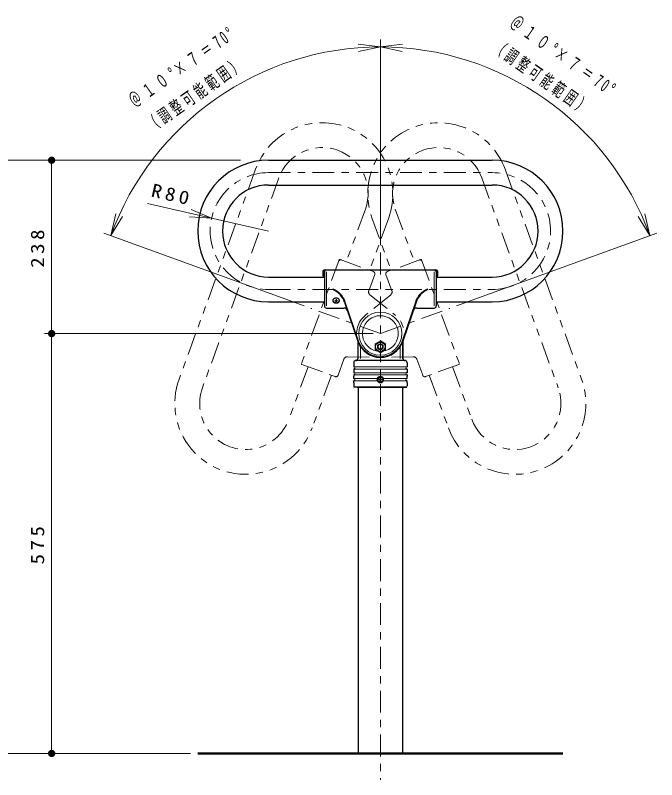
# Model space of a CAD drawing. Units: millimetres on the paper, scale 1:10. Extents: x -365 to 10, y -38 to 257.
# Drawn here: x -305.7 to -217.9, y 93.7 to 198.4 of the extents above; entities that cross this region are included whole.
import ezdxf

# ---------------------------------------------------------------- set-up
doc = ezdxf.new("R2010")
doc.units = ezdxf.units.MM
doc.linetypes.add('USER2', pattern=[6, 3, -1, 1, -1])
doc.linetypes.add('USER3', pattern=[8, 3, -1, 1, -1, 1, -1])
doc.layers.add('LY_1', color=7, linetype='Continuous', lineweight=13)
doc.styles.add('ＭＳ ゴシック', font='')
doc.styles.get('ＭＳ ゴシック').set_extended_font_data('MS Gothic')

# ---------------------------------------------------------------- blocks, each defined once
blk = doc.blocks.new('open_arrow')
at = {"color": 0, "linetype": 'Continuous', "lineweight": -2}
blk.add_lwpolyline([(7.5, 1.25), (0, 0), (7.5, -1.25)], dxfattribs=at)
blk = doc.blocks.new('filled_dot')
at = {"color": 0, "linetype": 'Continuous', "lineweight": -2, "const_width": 1.25}
blk.add_lwpolyline([(-0.625, 0, 1), (0.625, 0, 1)], format="xyb", close=True, dxfattribs=at)

msp = doc.modelspace()

# ---------------------------------------------------------------- linework, layer by layer
at = {"layer": 'LY_1'}
for p, q in [((-255.729, 166.873), (-255.729, 195.044)), ((-255.729, 166.873), (-255.729, 195.044)), ((-301.729, 178.529), (-313.633, 178.529)), ((-274.871, 178.529), (-301.729, 178.529)), ((-300.729, 154.779), (-300.729, 178.529)), ((-271.029, 168.829), (-287.603, 172.601)), ((-266.167, 158.578), (-293.566, 168.551)), ((-245.291, 158.578), (-217.892, 168.551)), ((-256.729, 154.779), (-301.729, 154.779)), ((-300.729, 97.279), (-300.729, 154.779)), ((-281.729, 97.279), (-313.633, 97.279)), ((-281.729, 97.279), (-301.729, 97.279))]:
    msp.add_line(p, q, dxfattribs=at)
at = {"layer": 'LY_1', "color": 3, "lineweight": 25}
for p, q in [((-271.029, 178.529), (-240.429, 178.529)), ((-271.029, 178.529), (-270.729, 178.529)), ((-271.029, 175.129), (-240.429, 175.129)), ((-271.029, 162.529), (-263.379, 162.529)), ((-248.079, 162.529), (-240.429, 162.529)), ((-271.029, 159.129), (-263.379, 159.129)), ((-248.079, 159.129), (-240.429, 159.129)), ((-258.754, 147.379), (-258.754, 97.279)), ((-252.704, 147.379), (-252.704, 97.279))]:
    msp.add_line(p, q, dxfattribs=at)
at = {"layer": 'LY_1', "color": 3, "linetype": 'USER3'}
for p, q in [((-272.814, 177.279), (-283.28, 148.525)), ((-238.644, 177.279), (-228.179, 148.525)), ((-269.619, 176.116), (-280.085, 147.362)), ((-241.839, 176.116), (-231.374, 147.362)), ((-257.779, 171.807), (-260.395, 164.618)), ((-253.679, 171.807), (-251.063, 164.618)), ((-254.584, 170.644), (-257.2, 163.455)), ((-256.874, 170.644), (-254.258, 163.455)), ((-265.628, 150.241), (-268.245, 143.052)), ((-245.83, 150.241), (-243.214, 143.052)), ((-262.433, 149.078), (-265.05, 141.889)), ((-249.025, 149.078), (-246.409, 141.889))]:
    msp.add_line(p, q, dxfattribs=at)
at = {"layer": 'LY_1', "linetype": 'USER2'}
for p, q in [((-271.029, 176.829), (-240.429, 176.829)), ((-255.729, 165.873), (-255.729, 93.683)), ((-271.029, 160.829), (-240.429, 160.829)), ((-255.729, 154.779), (-265.227, 158.236)), ((-255.729, 154.779), (-246.231, 158.236))]:
    msp.add_line(p, q, dxfattribs=at)
at = {"layer": 'LY_1', "color": 40, "linetype": 'USER3'}
for p, q in [((-261.369, 164.866), (-266.534, 150.677)), ((-261.241, 164.926), (-256.677, 163.265)), ((-250.217, 164.926), (-254.781, 163.265)), ((-250.089, 164.866), (-244.925, 150.677)), ((-256.498, 162.88), (-257.307, 160.657)), ((-254.961, 162.88), (-254.152, 160.657)), ((-254.305, 160.099), (-257.768, 157.31)), ((-257.153, 160.099), (-253.69, 157.31)), ((-260.716, 151.29), (-261.525, 149.067)), ((-260.239, 151.619), (-255.794, 151.53)), ((-251.22, 151.619), (-255.664, 151.53)), ((-250.742, 151.29), (-249.933, 149.067)), ((-266.474, 150.549), (-261.91, 148.888)), ((-244.984, 150.549), (-249.549, 148.888))]:
    msp.add_line(p, q, dxfattribs=at)
at = {"layer": 'LY_1', "color": 12}
for p, q in [((-263.599, 163.378), (-263.599, 162.678)), ((-263.379, 163.478), (-263.499, 163.478)), ((-263.499, 163.378), (-263.499, 162.678)), ((-263.379, 163.478), (-263.379, 162.578)), ((-248.079, 163.478), (-248.079, 162.578)), ((-248.079, 163.478), (-247.959, 163.478)), ((-247.959, 163.378), (-247.959, 162.678)), ((-247.859, 163.378), (-247.859, 162.678)), ((-263.379, 162.578), (-263.499, 162.578)), ((-248.079, 162.578), (-247.959, 162.578))]:
    msp.add_line(p, q, dxfattribs=at)
at = {"layer": 'LY_1', "color": 40, "lineweight": 25}
for p, q in [((-263.379, 163.429), (-263.379, 158.572)), ((-263.279, 163.529), (-248.179, 163.529)), ((-248.079, 163.429), (-248.079, 158.572)), ((-263.079, 158.272), (-260.714, 158.272)), ((-260.627, 159.065), (-258.805, 153.729)), ((-250.831, 159.065), (-252.653, 153.729)), ((-250.745, 158.272), (-248.379, 158.272))]:
    msp.add_line(p, q, dxfattribs=at)
at = {"layer": 'LY_1', "color": 40}
for p, q in [((-259.629, 163.529), (-259.629, 163.447)), ((-259.629, 163.447), (-255.679, 163.447)), ((-259.529, 163.529), (-259.529, 163.447)), ((-255.779, 163.529), (-255.779, 163.447)), ((-255.779, 163.529), (-255.779, 163.447)), ((-255.679, 163.529), (-255.679, 163.447)), ((-255.679, 163.529), (-255.679, 163.447)), ((-251.929, 163.529), (-251.929, 163.447)), ((-251.929, 163.529), (-251.929, 163.447)), ((-251.929, 163.447), (-248.379, 163.447)), ((-251.829, 163.529), (-251.829, 163.447)), ((-263.079, 163.229), (-263.079, 158.572)), ((-248.379, 163.229), (-248.379, 158.572)), ((-260.532, 159.097), (-258.71, 153.761)), ((-250.926, 159.097), (-252.748, 153.761)), ((-255.729, 153.799), (-256.439, 153.389)), ((-256.439, 153.389), (-256.439, 152.569)), ((-255.729, 153.787), (-256.429, 153.383)), ((-256.429, 153.383), (-256.429, 152.575)), ((-255.019, 153.389), (-255.729, 153.799)), ((-255.029, 153.383), (-255.729, 153.787)), ((-255.029, 153.383), (-255.029, 152.575)), ((-255.019, 153.389), (-255.019, 152.569)), ((-255.729, 152.159), (-256.439, 152.569)), ((-255.729, 152.171), (-256.429, 152.575)), ((-255.029, 152.575), (-255.729, 152.171)), ((-255.019, 152.569), (-255.729, 152.159))]:
    msp.add_line(p, q, dxfattribs=at)
at = {"layer": 'LY_1', "lineweight": 25}
msp.add_line((-261.779, 159.475), (-261.779, 159.12), dxfattribs=at)
at = {"layer": 'LY_1', "color": 4, "lineweight": 25}
for p, q in [((-258.829, 153.8), (-258.829, 151.359)), ((-252.629, 153.8), (-252.629, 151.359)), ((-259.379, 150.793), (-259.379, 150.229)), ((-252.29, 151.079), (-259.169, 151.079)), ((-252.079, 150.793), (-252.079, 150.229)), ((-259.379, 149.929), (-259.379, 149.429)), ((-252.079, 149.929), (-252.079, 149.429)), ((-259.379, 149.129), (-259.379, 148.929)), ((-252.079, 149.129), (-252.079, 148.929)), ((-259.379, 148.029), (-259.379, 147.561)), ((-252.079, 148.029), (-252.079, 147.619)), ((-258.879, 147.379), (-259.299, 147.463)), ((-252.579, 147.379), (-252.16, 147.463))]:
    msp.add_line(p, q, dxfattribs=at)
at = {"layer": 'LY_1', "color": 4}
for p, q in [((-258.748, 153.575), (-258.748, 151.359)), ((-258.448, 152.999), (-258.448, 151.359)), ((-253.01, 152.999), (-253.01, 151.359)), ((-252.71, 153.575), (-252.71, 151.359)), ((-252.079, 150.229), (-259.379, 150.229)), ((-252.079, 149.929), (-259.379, 149.929)), ((-252.079, 149.429), (-259.379, 149.429)), ((-252.079, 149.129), (-259.379, 149.129)), ((-256.153, 148.629), (-259.354, 148.629)), ((-256.153, 148.329), (-259.354, 148.329)), ((-255.305, 148.629), (-252.104, 148.629)), ((-255.305, 148.329), (-252.104, 148.329)), ((-252.122, 147.479), (-259.336, 147.479)), ((-252.579, 147.379), (-258.879, 147.379))]:
    msp.add_line(p, q, dxfattribs=at)
at = {"layer": 'LY_1', "color": 190}
for p, q in [((-256.076, 152.979), (-255.902, 153.279)), ((-256.076, 152.979), (-255.902, 153.279)), ((-255.902, 152.679), (-256.076, 152.979)), ((-255.902, 152.679), (-256.076, 152.979)), ((-255.902, 153.279), (-255.556, 153.279)), ((-255.902, 153.279), (-255.556, 153.279)), ((-255.383, 152.979), (-255.556, 153.279)), ((-255.383, 152.979), (-255.556, 153.279)), ((-255.556, 152.679), (-255.383, 152.979)), ((-255.556, 152.679), (-255.383, 152.979)), ((-255.902, 152.679), (-255.556, 152.679)), ((-255.902, 152.679), (-255.556, 152.679)), ((-255.771, 148.688), (-255.771, 148.605)), ((-255.771, 148.688), (-255.687, 148.688)), ((-255.687, 148.688), (-255.687, 148.605)), ((-255.939, 148.521), (-255.855, 148.521)), ((-255.939, 148.521), (-255.939, 148.437)), ((-255.939, 148.437), (-255.855, 148.437)), ((-255.771, 148.353), (-255.771, 148.27)), ((-255.771, 148.27), (-255.687, 148.27)), ((-255.687, 148.353), (-255.687, 148.27)), ((-255.604, 148.521), (-255.52, 148.521)), ((-255.604, 148.437), (-255.52, 148.437)), ((-255.52, 148.521), (-255.52, 148.437))]:
    msp.add_line(p, q, dxfattribs=at)
at = {"layer": 'LY_1', "color": 140, "lineweight": 50}
msp.add_line((-280.729, 97.279), (-230.729, 97.279), dxfattribs=at)
at = {"layer": 'LY_1', "color": 40}
msp.add_lwpolyline([(-262.229, 159.302), (-262.227, 159.27), (-262.222, 159.238), (-262.214, 159.207), (-262.202, 159.176), (-262.187, 159.146), (-262.169, 159.118), (-262.148, 159.091), (-262.124, 159.065), (-262.097, 159.041), (-262.068, 159.02), (-262.037, 159), (-262.004, 158.983), (-261.969, 158.968), (-261.933, 158.956), (-261.896, 158.946), (-261.857, 158.939), (-261.818, 158.935), (-261.779, 158.933), (-261.74, 158.935), (-261.701, 158.939), (-261.663, 158.946), (-261.625, 158.956), (-261.589, 158.968), (-261.554, 158.983), (-261.521, 159), (-261.49, 159.02), (-261.461, 159.041), (-261.434, 159.065), (-261.411, 159.091), (-261.389, 159.118), (-261.371, 159.146), (-261.356, 159.176), (-261.344, 159.207), (-261.336, 159.238), (-261.331, 159.27), (-261.329, 159.302), (-261.331, 159.334), (-261.336, 159.366), (-261.344, 159.397), (-261.356, 159.428), (-261.371, 159.458), (-261.389, 159.486), (-261.411, 159.513), (-261.434, 159.539), (-261.461, 159.563), (-261.49, 159.584), (-261.521, 159.604), (-261.554, 159.621), (-261.589, 159.636), (-261.625, 159.648), (-261.663, 159.658), (-261.701, 159.665), (-261.74, 159.669), (-261.779, 159.671), (-261.818, 159.669), (-261.857, 159.665), (-261.896, 159.658), (-261.933, 159.648), (-261.969, 159.636), (-262.004, 159.621), (-262.037, 159.604), (-262.068, 159.584), (-262.097, 159.563), (-262.124, 159.539), (-262.148, 159.513), (-262.169, 159.486), (-262.187, 159.458), (-262.202, 159.428), (-262.214, 159.397), (-262.222, 159.366), (-262.227, 159.334)], close=True, dxfattribs=at)
for points in [[(-262.223, 159.363), (-262.2, 159.293), (-262.161, 159.229)], [(-261.397, 159.229), (-261.358, 159.293), (-261.335, 159.363)]]:
    msp.add_lwpolyline(points, dxfattribs=at)
at = {"layer": 'LY_1'}
msp.add_lwpolyline([(-262.179, 159.326), (-262.178, 159.298), (-262.173, 159.269), (-262.166, 159.241), (-262.155, 159.214), (-262.142, 159.188), (-262.126, 159.162), (-262.107, 159.138), (-262.086, 159.116), (-262.062, 159.095), (-262.036, 159.075), (-262.009, 159.058), (-261.979, 159.042), (-261.948, 159.029), (-261.916, 159.018), (-261.883, 159.01), (-261.849, 159.004), (-261.814, 159), (-261.779, 158.999), (-261.744, 159), (-261.71, 159.004), (-261.676, 159.01), (-261.642, 159.018), (-261.61, 159.029), (-261.579, 159.042), (-261.55, 159.058), (-261.522, 159.075), (-261.496, 159.095), (-261.473, 159.116), (-261.451, 159.138), (-261.433, 159.162), (-261.417, 159.188), (-261.403, 159.214), (-261.393, 159.241), (-261.385, 159.269), (-261.381, 159.298), (-261.379, 159.326), (-261.381, 159.355), (-261.385, 159.383), (-261.393, 159.411), (-261.403, 159.438), (-261.417, 159.465), (-261.433, 159.49), (-261.451, 159.514), (-261.473, 159.537), (-261.496, 159.558), (-261.522, 159.577), (-261.55, 159.595), (-261.579, 159.61), (-261.61, 159.623), (-261.642, 159.634), (-261.676, 159.643), (-261.71, 159.649), (-261.744, 159.653), (-261.779, 159.654), (-261.814, 159.653), (-261.849, 159.649), (-261.883, 159.643), (-261.916, 159.634), (-261.948, 159.623), (-261.979, 159.61), (-262.009, 159.595), (-262.036, 159.577), (-262.062, 159.558), (-262.086, 159.537), (-262.107, 159.514), (-262.126, 159.49), (-262.142, 159.465), (-262.155, 159.438), (-262.166, 159.411), (-262.173, 159.383), (-262.178, 159.355)], close=True, dxfattribs=at)
at = {"layer": 'LY_1', "lineweight": 25}
msp.add_lwpolyline([(-261.979, 159.298), (-261.977, 159.296), (-261.972, 159.295), (-261.964, 159.293), (-261.952, 159.292), (-261.938, 159.291), (-261.921, 159.289), (-261.901, 159.288), (-261.879, 159.288), (-261.856, 159.287), (-261.831, 159.286), (-261.805, 159.286), (-261.779, 159.286), (-261.753, 159.286), (-261.727, 159.286), (-261.703, 159.287), (-261.679, 159.288), (-261.657, 159.288), (-261.638, 159.289), (-261.62, 159.291), (-261.606, 159.292), (-261.594, 159.293), (-261.586, 159.295), (-261.581, 159.296), (-261.579, 159.298)], dxfattribs=at)
at = {"layer": 'LY_1', "color": 40}
msp.add_circle((-255.729, 154.779), 2.95, dxfattribs=at)
at = {"layer": 'LY_1', "color": 190}
for radius in [0.65, 0.4, 0.4, 0.346, 0.346]:
    msp.add_circle((-255.729, 152.979), radius, dxfattribs=at)
at = {"layer": 'LY_1', "color": 190, "lineweight": 25}
msp.add_circle((-255.729, 152.979), 0.65, dxfattribs=at)
at = {"layer": 'LY_1', "color": 4}
msp.add_circle((-255.729, 148.479), 0.4, dxfattribs=at)
at = {"layer": 'LY_1', "lineweight": 25}
msp.add_circle((-255.729, 148.479), 0.35, dxfattribs=at)
at = {"layer": 'LY_1'}
for start, end in [(90, 160), (20, 90)]:
    msp.add_arc((-255.729, 154.779), 39.265, start, end, dxfattribs=at)
at = {"layer": 'LY_1', "color": 3, "linetype": 'USER3'}
for centre, radius, start, end in [((-263.699, 173.962), 9.7, 340, 160), ((-247.759, 173.962), 9.7, 20, 200), ((-263.699, 173.962), 6.3, 340, 160), ((-247.759, 173.962), 6.3, 20, 200), ((-274.165, 145.207), 9.7, 160, 340), ((-237.294, 145.207), 9.7, 200, 20), ((-274.165, 145.207), 6.3, 160, 340), ((-237.294, 145.207), 6.3, 200, 20)]:
    msp.add_arc(centre, radius, start, end, dxfattribs=at)
at = {"layer": 'LY_1', "color": 3, "lineweight": 25}
for centre, radius, start, end in [((-271.029, 168.829), 9.7, 90, 270), ((-240.429, 168.829), 9.7, 270, 90), ((-271.029, 168.829), 6.3, 90, 270), ((-240.429, 168.829), 6.3, 270, 90)]:
    msp.add_arc(centre, radius, start, end, dxfattribs=at)
at = {"layer": 'LY_1', "linetype": 'USER2'}
for centre, start, end in [((-271.029, 168.829), 90, 270), ((-240.429, 168.829), 270, 90)]:
    msp.add_arc(centre, 8, start, end, dxfattribs=at)
at = {"layer": 'LY_1', "color": 40, "linetype": 'USER3'}
for centre, radius, start, end in [((-261.156, 164.576), 0.3, 69.99999, 160), ((-261.275, 164.832), 0.1, 69.99999, 160), ((-250.303, 164.576), 0.3, 20, 110), ((-250.183, 164.832), 0.1, 20, 110), ((-256.779, 162.983), 0.3, 340, 70.00001), ((-254.679, 162.983), 0.3, 109.99999, 200), ((-256.837, 160.486), 0.5, 160, 231.14756), ((-254.622, 160.486), 0.5, 308.85244, 20), ((-255.729, 154.779), 3.25, 128.85244, 271.14756), ((-255.729, 154.779), 3.25, 268.85244, 51.14756), ((-260.246, 151.119), 0.5, 88.85244, 160), ((-251.212, 151.119), 0.5, 20, 91.14756), ((-266.44, 150.643), 0.1, 160, 250), ((-245.019, 150.643), 0.1, 290, 20), ((-261.807, 149.169), 0.3, 250, 340), ((-249.651, 149.169), 0.3, 200, 290)]:
    msp.add_arc(centre, radius, start, end, dxfattribs=at)
at = {"layer": 'LY_1', "color": 12}
for centre, start, end in [((-263.499, 163.378), 90, 180), ((-247.959, 163.378), 0, 90), ((-263.499, 162.678), 180.00001, 270), ((-247.959, 162.678), 270, 0)]:
    msp.add_arc(centre, 0.1, start, end, dxfattribs=at)
at = {"layer": 'LY_1', "color": 40, "lineweight": 25}
for centre, radius, start, end in [((-263.279, 163.429), 0.1, 90, 180), ((-248.179, 163.429), 0.1, 0, 90), ((-263.466, 158.096), 3, 18.85244, 65.65232), ((-247.992, 158.096), 3, 114.34769, 161.14756), ((-263.079, 158.572), 0.3, 179.99999, 270), ((-260.714, 157.772), 0.5, 18.85244, 90), ((-250.745, 157.772), 0.5, 90, 161.14756), ((-248.379, 158.572), 0.3, 270, 0), ((-255.729, 154.779), 3.25, 198.85244, 341.14756)]:
    msp.add_arc(centre, radius, start, end, dxfattribs=at)
at = {"layer": 'LY_1', "color": 40}
for centre, radius, start, end in [((-263.079, 163.229), 0.3, 90, 180), ((-248.379, 163.147), 0.3, 0, 90), ((-263.466, 158.096), 3.1, 18.85244, 65.65232), ((-247.992, 158.096), 3.1, 114.34769, 161.14756), ((-255.729, 154.779), 2.45, 277.82739, 147.75053), ((-255.729, 154.779), 2.45, 147.75057, 262.17102), ((-255.729, 154.779), 3.15, 198.85244, 341.14756)]:
    msp.add_arc(centre, radius, start, end, dxfattribs=at)
at = {"layer": 'LY_1', "color": 4, "lineweight": 25}
for centre, radius, start, end in [((-259.079, 150.793), 0.3, 91.7163, 180), ((-259.096, 151.359), 0.267, 271.7163, 0), ((-252.362, 151.359), 0.267, 180.00001, 268.28371), ((-252.379, 150.793), 0.3, 0, 88.2837), ((-259.379, 150.079), 0.15, 270, 90), ((-252.079, 150.079), 0.15, 90, 270), ((-259.379, 149.279), 0.15, 270, 90), ((-263.001, 148.479), 3.65, 2.35528, 7.08188), ((-252.079, 149.279), 0.15, 90, 270), ((-248.457, 148.479), 3.65, 172.91812, 177.64471), ((-263.001, 148.479), 3.65, 352.91812, 357.64472), ((-259.375, 148.479), 0.151, 277.9351, 82.0649), ((-252.083, 148.479), 0.151, 97.9351, 262.06491), ((-248.457, 148.479), 3.65, 182.35529, 187.08188), ((-259.279, 147.561), 0.1, 179.99999, 258.69005), ((-252.179, 147.561), 0.1, 281.30993, 0)]:
    msp.add_arc(centre, radius, start, end, dxfattribs=at)
at = {"layer": 'LY_1', "color": 4}
for centre, radius, start, end in [((-255.729, 148.479), 0.45, 19.47122, 160.52877), ((-259.964, 148.479), 3.814, 357.74583, 2.25417), ((-255.729, 148.479), 0.45, 199.47123, 340.52878), ((-251.494, 148.479), 3.814, 177.74582, 182.25417)]:
    msp.add_arc(centre, radius, start, end, dxfattribs=at)
at = {"layer": 'LY_1', "color": 190}
for centre, start, end in [((-255.855, 148.605), 270, 0), ((-255.855, 148.353), 0, 90), ((-255.604, 148.605), 179.99999, 270), ((-255.604, 148.353), 90, 180)]:
    msp.add_arc(centre, 0.0838, start, end, dxfattribs=at)

# ---------------------------------------------------------------- block references
at = {"layer": 'LY_1', "xscale": 0.4, "yscale": 0.4}
for name, p, rotation in [('open_arrow', (-255.729, 194.044), 182.2), ('open_arrow', (-255.729, 194.044), 357.8), ('filled_dot', (-300.729, 178.529), 270), ('open_arrow', (-278.83, 170.604), 167.2), ('open_arrow', (-292.626, 168.208), 67.8), ('open_arrow', (-218.832, 168.208), 112.2), ('filled_dot', (-300.729, 154.779), 90), ('filled_dot', (-300.729, 154.779), 270), ('filled_dot', (-300.729, 97.279), 90)]:
    msp.add_blockref(name, p, dxfattribs=dict(at, rotation=rotation))

# ---------------------------------------------------------------- texts
at = {"layer": 'LY_1', "char_height": 1.833, "style": 'ＭＳ ゴシック'}
for s, insert, attachment_point, rotation in [('\\T1.47;\\W0.6;＠１０°×７＝70°', (-238.268, 196.794), 7, 325), ('\\T1.47;\\W0.6;＠１０°×７＝70°', (-289.238, 185.557), 7, 35), ('\\T1.32;\\W0.6;（調整可能範囲）', (-240.658, 193.381), 7, 325), ('\\T1.32;\\W0.6;（調整可能範囲）', (-286.848, 182.144), 7, 35), ('\\T1.33;\\W1.15;R80', (-284.446, 172.908), 8, 347.177), ('\\T1.33;\\W1.15;238', (-301.729, 166.654), 8, 90), ('\\T1.33;\\W1.15;575', (-301.729, 126.029), 8, 90)]:
    msp.add_mtext(s, dxfattribs=dict(at, insert=insert, attachment_point=attachment_point, rotation=rotation))

doc.saveas('drawing.dxf')
